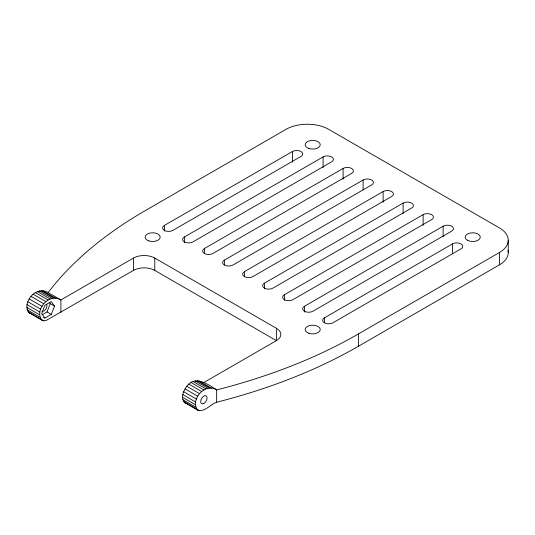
<?xml version="1.0" encoding="UTF-8"?>
<svg xmlns="http://www.w3.org/2000/svg" width="535" height="535" viewBox="0 0 535 535"><rect width="100%" height="100%" fill="white"/><g stroke="black" fill="none" stroke-linecap="round" stroke-linejoin="round"><path stroke-width="0.8" d="M358.51 333.887A466.012 269.058 0 0 1 229.762 386.444L216.668 389.908C208.175 384.344 194.921 374.901 186.802 386.303C183.485 390.677 180.068 398.461 185.03 402.828L197.836 410.218C204.918 412.398 210.436 404.132 216.668 402.233A466.012 269.058 0 0 0 358.51 346.212L358.51 333.887L499.409 252.54A30.181 17.421 0 0 0 499.409 227.903L328.697 129.343A30.181 17.421 0 0 0 286.018 129.343L145.119 210.703A466.012 269.005 0 0 0 54.088 285.035L48.09 292.578C36.48 284.908 20.972 302.877 29.251 312.895L42.051 320.284L43.823 320.833L45.883 320.625L133.442 270.402A15.087 8.714 0 0 1 154.782 270.402L276.414 340.621A15.087 8.714 0 0 0 276.414 328.303L154.782 258.077A15.087 8.714 0 0 0 133.442 258.077L60.89 299.968C49.287 292.297 33.779 310.267 42.051 320.284M216.668 402.233L216.668 389.908C205.079 382.197 189.557 400.213 197.836 410.218M42.044 314.794L47.02 311.918L50.223 303.666L49.307 302.369M51.293 314.386L54.49 306.134L51.293 301.579L44.886 305.278L41.69 313.523L44.886 318.078L51.293 314.386L47.02 311.918M164.385 225.436L292.424 151.519A6.039 3.484 0 0 1 300.958 151.519A6.039 3.484 0 0 1 300.958 156.447L172.925 230.364A6.039 3.484 0 0 1 164.385 230.364A6.039 3.484 0 0 1 164.385 225.436L164.385 231.187M184.394 236.985L323.093 156.909A6.039 3.484 0 0 1 331.633 156.909A6.039 3.484 0 0 1 331.633 161.837L192.928 241.914A6.039 3.484 0 0 1 184.394 241.914A6.039 3.484 0 0 1 184.394 236.985L184.394 242.736M204.397 248.541L343.102 168.458A6.039 3.484 0 0 1 351.635 168.458A6.039 3.484 0 0 1 351.635 173.387L212.93 253.463A6.039 3.484 0 0 1 204.397 253.463A6.039 3.484 0 0 1 204.397 248.541L204.397 253.463M224.406 260.09L363.104 180.007A6.039 3.484 0 0 1 371.644 180.007A6.039 3.484 0 0 1 371.644 184.936L232.939 265.019A6.039 3.484 0 0 1 224.406 265.019L224.406 260.09A6.039 3.484 0 0 0 224.406 265.019M244.408 271.64L383.113 191.557A6.039 3.484 0 0 1 391.647 191.557A6.039 3.484 0 0 1 391.647 196.485L252.941 276.568A6.039 3.484 0 0 1 244.408 276.568A6.039 3.484 0 0 1 244.408 271.64L244.408 276.568M264.417 283.189L403.116 203.106A6.039 3.484 0 0 1 411.656 203.106A6.039 3.484 0 0 1 411.656 208.035L272.95 288.118A6.039 3.484 0 0 1 264.417 288.118A6.039 3.484 0 0 1 264.417 283.189L264.417 288.94M284.419 294.738L423.125 214.655A6.039 3.484 0 0 1 431.658 214.655A6.039 3.484 0 0 1 431.658 219.584L292.953 299.667A6.039 3.484 0 0 1 284.419 299.667A6.039 3.484 0 0 1 284.419 294.738L284.419 300.489M304.422 306.287L443.127 226.211A6.039 3.484 0 0 1 451.667 226.211A6.039 3.484 0 0 1 451.667 231.133L312.962 311.216A6.039 3.484 0 0 1 304.422 311.216A6.039 3.484 0 0 1 304.422 306.287L304.422 312.039M203.868 382.505L276.414 340.621L276.414 328.303M324.431 317.837L452.463 243.92A6.039 3.484 0 0 1 461.003 243.92A6.039 3.484 0 0 1 461.003 248.849L332.964 322.765A6.039 3.484 0 0 1 324.431 322.765A6.039 3.484 0 0 1 324.431 317.837L324.431 322.765M358.51 346.212L499.409 264.865A30.181 17.421 0 0 0 507.989 250.273M41.977 311.417C45.234 311.537 47.682 307.257 46.766 304.301M29.251 312.895L31.017 313.436M185.03 402.828L186.802 403.37M198.799 380.9L211.613 388.276M197.034 380.699L209.847 388.076M195.121 380.9L207.941 388.276M193.122 381.515L205.942 388.891M48.09 292.578L60.89 299.968L60.89 312.293M43.014 290.973L55.821 298.363M41.248 290.766L54.055 298.155M39.343 290.973L52.149 298.363M37.336 291.582L50.143 298.971M35.283 292.585L48.09 299.974M191.069 382.518L203.868 389.908M50.223 303.666L54.49 306.134M33.076 294.197L45.883 301.586M188.855 384.13L201.662 391.52M31.017 296.37L43.823 303.76M186.802 386.303L199.602 393.693M29.251 298.958L42.051 306.348M185.03 388.885L197.836 396.274M27.894 301.78L40.7 309.17M183.679 391.714L196.479 399.103M27.038 304.649L39.844 312.039M182.823 394.583L195.623 401.972M26.75 307.371L39.557 314.761M182.535 397.298L195.335 404.687M43.469 317.255L44.886 318.078M27.044 309.752L39.844 317.141M182.823 399.685L195.629 407.075M27.894 311.637L40.7 319.027M40.974 319.188L43.823 320.833M183.679 401.571L199.602 410.76M508.25 240.222L508.25 252.547M499.409 252.54L499.409 264.865M452.463 243.92L452.463 253.777M443.127 226.211L443.127 236.891M423.125 214.655L423.125 225.335M403.116 203.106L403.116 213.786M383.113 191.557L383.113 202.237M363.104 180.007L363.104 189.865M343.102 168.458L343.102 179.138M323.093 156.909L323.1 167.589M292.424 151.519L292.424 162.199M154.782 258.077L154.782 270.402M133.442 258.077L133.442 270.402M308.922 148.516A7.543 4.354 0 0 0 320.238 144.744A7.543 4.354 0 0 0 308.922 140.972A7.543 4.354 0 0 0 308.922 148.516M467.403 240.222A7.543 4.354 0 0 0 480.022 238.269A7.543 4.354 0 0 0 470.787 232.932A7.543 4.354 0 0 0 467.403 240.222M308.922 333.312A7.543 4.354 0 0 0 320.238 329.54A7.543 4.354 0 0 0 308.922 325.768A7.543 4.354 0 0 0 308.922 333.312M148.877 240.917A7.543 4.354 0 0 0 160.192 237.145A7.543 4.354 0 0 0 148.877 233.367A7.543 4.354 0 0 0 148.877 240.917M203.868 403.457A4.527 2.615 -60 0 0 206.644 396.308A4.527 2.615 -60 0 0 201.1 399.511A4.527 2.615 -60 0 0 203.868 403.457"/></g></svg>
